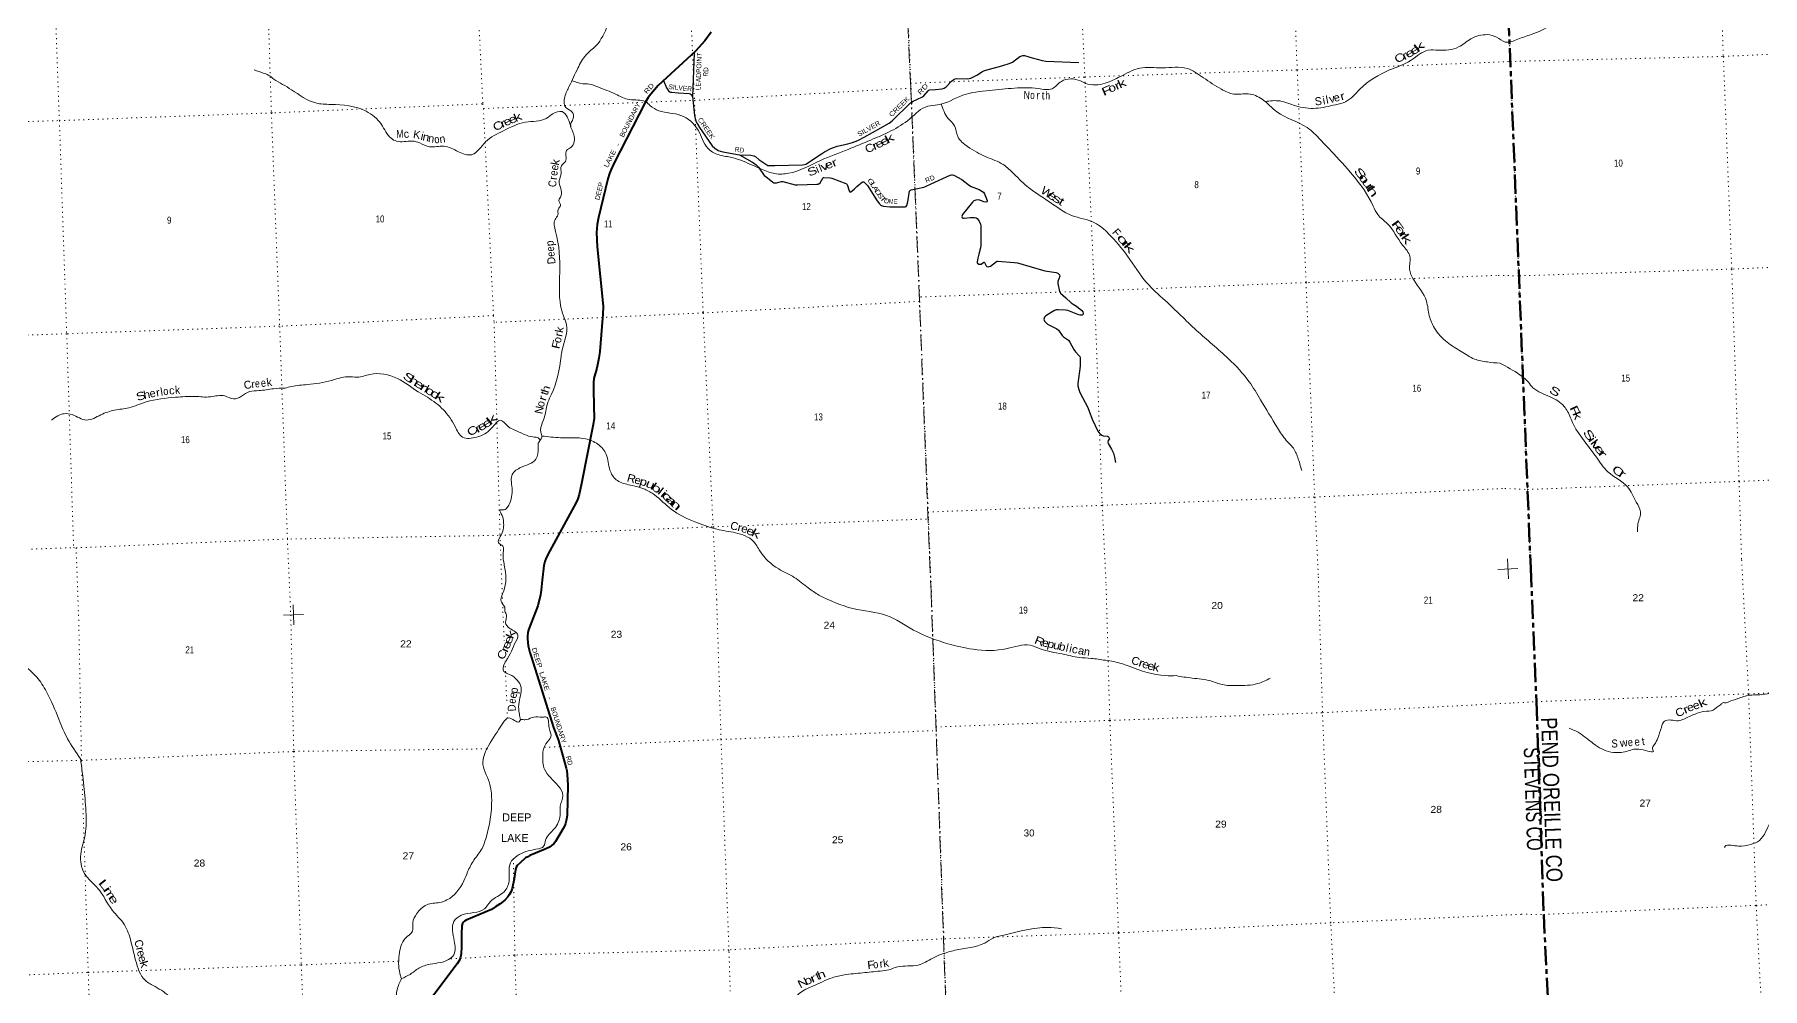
# Model space of a CAD drawing. Header units: feet. Extents: x 727543 to 978287, y 379550 to 572970.
# Drawn here: x 813694 to 856891, y 511424 to 535279 of the extents above; entities that cross this region are included whole.
import ezdxf
from ezdxf.enums import TextEntityAlignment as Align

# ---------------------------------------------------------------- set-up
doc = ezdxf.new("R2010")
doc.units = ezdxf.units.FT
doc.header["$LTSCALE"] = 80
for name, pattern in [('DOT_DASHED', [7.7, 5, -1.2, 0.3, -1.2]), ('DOTTED', [1.5, 0.3, -1.2]), ('LONG_DASH_SHORT_DASH', [9.9, 6, -1.2, 1.5, -1.2])]:
    doc.linetypes.add(name, pattern=pattern)
for name, color, linetype, lineweight in [('11', 7, 'LONG_DASH_SHORT_DASH', 60), ('26', 7, 'Continuous', 40), ('29', 7, 'Continuous', 25), ('39', 7, 'Continuous', 13), ('4', 7, 'Continuous', 13), ('44', 7, 'DOT_DASHED', 13), ('6', 7, 'DOTTED', 25), ('7', 7, 'DOTTED', 13)]:
    doc.layers.add(name, color=color, linetype=linetype, lineweight=lineweight)
for name, color, linetype in [('12', 7, 'Continuous'), ('27', 7, 'Continuous'), ('30', 7, 'Continuous'), ('41', 7, 'Continuous')]:
    doc.layers.add(name, color=color, linetype=linetype)

msp = doc.modelspace()

# ---------------------------------------------------------------- linework, layer by layer
at = {"layer": '11'}
for points in [[(865971.59, 568740.59), (867043.27, 540378.72), (850382.81, 539689.06), (851097.41, 521936.35)], [(851097.39, 521936.82), (851241.72, 518597.66), (851423.11, 513274.52), (851679.28, 507951.44), (851068.04, 507941.17)]]:
    msp.add_lwpolyline(points, dxfattribs=at)
at = {"layer": '26'}
for points in [[(830608.37, 535339.62), (830451.2, 535119.82), (830221.2, 534860.16), (829286.43, 534004.81), (829100.66, 533791.74), (829036.73, 533707.04), (828961.24, 533580.87), (828175.33, 532057.22), (828097.74, 531887.19), (828065.43, 531800.96), (828021.99, 531671.79), (827793.29, 530704.45), (827760.21, 530532.63), (827744.62, 530326.02), (827759.56, 529968.82), (827906.85, 528483.5), (827900.24, 528272.64), (827888.6, 528187.4), (827828.43, 527352.83), (827802.96, 527184.4), (827748.06, 526937.11), (827679.73, 526675.03), (827665.04, 526567.76), (827665.51, 526421.59), (827678.34, 525981.38), (827682.26, 525686.34), (827663.25, 525527.59), (827368.22, 524049.66), (827305.97, 523779.6), (827273.65, 523668.21), (827233.29, 523574.1), (826523.49, 522276.51), (826474.7, 522171.73), (826449.56, 522099.87), (826429.64, 521999.06), (826380.3, 521634.75), (826356.2, 521388.46), (826339.11, 521268.81), (826279.61, 520990.96)], [(826279.61, 520990.96), (826045.78, 520392.02), (826027.65, 520316.46), (826014.07, 520233.35), (826014.07, 520157.79), (826023.13, 520085.24), (826038.23, 519988.52), (826077.5, 519825.31), (826109.21, 519724.04), (826669.65, 517952.51), (826790.6, 517623.24), (826983.08, 516934.64), (827000.34, 516864.73), (827012.42, 516777.08), (827021.51, 516652.98), (827027.52, 516508.07), (827007.57, 515750.88), (826984.27, 515612.59), (826970.15, 515552.96), (826949, 515498.56), (826910.42, 515419.95), (826719.43, 515096.56), (826674.12, 515042.15), (826620.71, 514995.28), (826566.89, 514956.01), (826460.36, 514904.7), (826076.17, 514747.57), (826023.16, 514717.23), (825971.81, 514687.01), (825834.14, 514569.19), (825763.38, 514499.61), (825736.2, 514457.29), (825719.21, 514395.31), (825685.07, 514165.67), (825631.11, 513925.22), (825607.83, 513845.23), (825562.52, 513763.62), (825526.27, 513715.26), (825447.73, 513630.63), (825334.45, 513541.46), (825227.36, 513470.23), (825116.96, 513402.43), (824483.99, 513134.62), (824438.82, 513107.73), (824408.61, 513074.48), (824390.49, 513044.26), (824375.89, 512995.35), (824363.72, 512772.55), (824368.37, 512475.55), (824355.76, 512293.16), (824339.71, 512205.67), (824316.49, 512132.97), (824262.75, 512043.24), (823115.76, 510526.49)]]:
    msp.add_lwpolyline(points, dxfattribs=at)
at = {"layer": '29'}
msp.add_line((830180.8, 534814.55), (830141.17, 533734.19), dxfattribs=at)
for points in [[(831319.25, 532272.44), (831601.25, 532259), (831673.99, 532247.7), (831724.76, 532218.51), (831804.48, 532154.91), (831997.05, 532019.67), (832022.87, 532007.57), (832080.36, 532001.18), (832201.82, 532004.16), (832891.66, 532020.35), (832940.64, 532027.81), (832975.22, 532039.73), (833365.08, 532297.29), (833443.18, 532347.42), (833600.75, 532430.52), (833671.02, 532458.22), (833763.29, 532486.36), (834026.12, 532549.62), (834145.88, 532580.73), (834272.26, 532628.51), (834433.34, 532710.67), (835062.61, 533067.13), (835133.92, 533123), (835596, 533569.39), (835655.28, 533612.51), (835878.32, 533716.93), (835923.92, 533750.5), (836036.92, 533873.85), (836049.56, 533884.74), (836077.24, 533893.26), (836218, 533902.06), (836379.61, 533918.83), (836411.55, 533927.36), (836437.27, 533937.59), (836481.82, 533972.1), (836615.54, 534111.33), (836675.6, 534157.48), (836707.55, 534171.33), (836742.75, 534178.22), (837025.98, 534175.4), (837058.9, 534179.85), (837097.23, 534192.64), (837269.49, 534272.41), (837374.05, 534348.18), (837427.95, 534372.69), (837474.13, 534388.66), (837874.77, 534498.63), (838081.01, 534562.32), (838138.68, 534590.25), (838325.89, 534730.65), (838372.04, 534749.62), (838404.68, 534754.09), (838443.01, 534751.96), (838636.74, 534695.63), (838881.66, 534628.38), (838973.02, 534617.7), (839799.34, 534582.2)], [(829420.14, 534127.16), (829496.68, 533946.68), (829522.2, 533899.28), (829545.28, 533871.32), (829575.65, 533849.44), (829596.3, 533840.94), (829629.25, 533834.89), (829784.61, 533825.13), (830061.09, 533802.59), (830083.46, 533794.75), (830102.15, 533779.27), (830141.17, 533734.19)], [(830141.17, 533734.19), (830196.57, 533254.88), (830229.92, 533112.35), (830255.48, 533056.95), (830319.69, 532957.56), (830634.51, 532494.44), (830699.07, 532434.06), (830783.56, 532383.64), (830904.31, 532343.73), (831319.25, 532272.44)], [(831319.25, 532272.44), (831628.93, 532099.19), (831692.87, 532057.63), (831731.93, 532025.1), (831788.64, 531960.69), (831937.75, 531752.94), (831972.43, 531725.58), (832152.81, 531586.74), (832174.11, 531573.95), (832202.1, 531569.31), (832242.25, 531569.69), (832370.01, 531608.05), (832405.06, 531608.35), (832706.45, 531524.95), (832768.01, 531519.17), (833251.58, 531536.66), (833287.78, 531540.92), (833304.98, 531548.98), (833334.62, 531575.02), (833404.89, 531690.08), (833417.67, 531700.73), (833429.31, 531702.74), (833585.89, 531692.21), (833622.03, 531684.81), (833975.57, 531556.9), (833994.74, 531544.12), (834007.39, 531529.62), (834062.88, 531367.27), (834073.52, 531345.96), (834088.51, 531340.14), (834105.46, 531343.83), (834128.89, 531358.74), (834190.94, 531422.39), (834252.56, 531475.38)], [(834252.56, 531475.38), (834391.5, 531594.85), (834403.59, 531598.45), (834422.75, 531594.19), (834454.69, 531575.02), (834517.75, 531507.98), (834744.03, 531149.34), (834810.3, 531052.98), (834840.11, 531023.15), (834868.12, 531005.78), (834914.64, 530986.93), (835073.43, 530974.1), (835461.89, 530972.01), (835487.84, 530979.65), (835504.48, 531003.98), (835526.57, 531092.17), (835568.36, 531359.81), (835589.58, 531387.52), (835613.08, 531398.16), (835926.82, 531463.34), (835968.69, 531478.06), (836112.28, 531542.26), (836584.08, 531761.45), (836616.02, 531772.1), (836644.63, 531772.15), (836677.77, 531765.71), (836875.05, 531654.33), (837064.19, 531500.77), (837105.78, 531477), (837310.1, 531403.69), (837376.21, 531361.94), (837416.67, 531334.24), (837443.14, 531294.8), (837506.1, 531129.69), (837506.1, 531108.38), (837500.29, 531096.44), (837474.16, 531084.94), (837429.65, 531092.1), (837322.98, 531140.34), (837292.42, 531144.21), (837229.28, 531140.34), (837173.92, 531119.04), (837138.54, 531088.58), (836893.99, 530779.17), (836875.81, 530730.17), (836882.2, 530706.73), (836907.1, 530688.59), (836931.17, 530683.3), (837092.69, 530702.78), (837195.22, 530704.6), (837233.55, 530698.21), (837257.27, 530679.88), (837308.08, 530610.85), (837344.28, 530536.27), (837352.66, 530486.83), (837350.07, 530260.22), (837352.79, 530006.79), (837344.43, 529942.48), (837302.24, 529788.23)], [(837302.24, 529788.23), (837274.1, 529685.32), (837259.11, 529596.61), (837259.12, 529572.12), (837268.09, 529561.75), (837299.57, 529536.95), (837333.74, 529533.57), (837357.06, 529536.95), (837427.08, 529585.18), (837437.98, 529585.96), (837444.36, 529581.7), (837455.01, 529562.52), (837480.67, 529493.91), (837501.86, 529477.29), (837533.8, 529470.9), (837559.35, 529475.16), (837596.08, 529489.61), (837742.48, 529605.14), (837757.38, 529611.53), (837780.07, 529612.98), (838181.14, 529582.77), (838264.91, 529568.26), (838953.02, 529370.44), (839231.46, 529329.04), (839275.65, 529311.1), (839299.07, 529289.79), (839318.24, 529266.35), (839325.52, 529237.07), (839275.65, 529100.15), (839275.06, 529051.36), (839318.24, 528856.18), (839333.15, 528826.35), (839345.8, 528808.95), (839474.94, 528695.89), (839606.44, 528572.79), (839656.82, 528534.44), (839740.77, 528486.2), (839875.7, 528381.42), (839901.69, 528344.8), (839908.08, 528312.84), (839905.95, 528287.27), (839895.31, 528273.42), (839880.4, 528264.9), (839863.37, 528260.64), (839837.81, 528263.84), (839775.89, 528281.05), (839523.92, 528377.93), (839465.17, 528390.61), (839288.43, 528397), (839239.46, 528392.74), (839192.34, 528375.11), (839039.47, 528289.18), (838973.28, 528243.59), (838941.01, 528209.08), (838928.57, 528160.49), (838945.6, 528113.61), (838981.8, 528066.74), (839017.48, 528037.65), (839252.24, 527918.66), (839295.57, 527884.99), (839384.26, 527752.46), (839418.44, 527717.12), (839540.51, 527634.16), (839578.04, 527586.26), (839677.72, 527400.01), (839718.58, 527341.22), (839810.22, 527246.61), (839825.05, 527228.29), (839833.56, 527192.07), (839831.12, 526982.34), (839776.08, 526553.92), (839778.6, 526493.17), (839797.38, 526403.7), (839828.68, 526324.92), (840025.12, 525951.13), (840131.94, 525657.33), (840277.29, 525360.75), (840310.57, 525314.89), (840340.38, 525285.06), (840376.58, 525263.75), (840412.49, 525247.88), (840510.74, 525238.18), (840538.75, 525221.7), (840559.71, 525184.91), (840563.97, 525167.87), (840537.92, 525124.59), (840529.9, 525082.64), (840534.28, 525051.66), (840619.85, 524910.87), (840664.06, 524808.84), (840693.35, 524706.98), (840719.87, 524578.41)]]:
    msp.add_lwpolyline(points, dxfattribs=at)
at = {"layer": '39'}
for points in [[(819393.16, 541661.24), (819092.78, 541619.47), (818956.9, 541473.97), (818699.1, 541288.97), (818237.77, 541180.66), (817635.94, 540940.85), (816843.49, 540608), (816338.73, 540220.19), (816006.67, 539867.92), (815661.55, 539387.4), (815391.46, 538903.91), (815166.68, 538602.71), (815080.1, 537936.28), (814928.29, 537532.7), (814640.02, 537299.8), (814532.15, 537011.55), (814429.84, 536535.02), (814325.6, 536307.72), (814232.25, 536161.96), (814069.33, 536134.94), (813795.65, 536093.19), (813505.03, 535868.31), (813087.48, 535628.03), (812698.85, 535474.09), (812301.72, 535329.93), (811871.74, 534995.89), (811532.45, 534471.02), (811260.15, 534092.84)], [(825454.55, 520961.61), (825352.67, 521148.25), (825415.73, 521341.03), (825437.56, 522005.79), (825410.42, 522328.54), (825402.07, 522486.08), (825289.51, 522568.62), (825368.23, 522774.17), (825420.28, 523089.97), (825385.34, 523254.54), (825335.38, 523390.18), (825432.25, 523396.08), (825518.6, 523462.27), (825633.39, 523877.74), (825614.6, 524093.56), (825622.65, 524245.68), (825827.25, 524440.07), (826226.96, 524662.5), (826284.09, 524952.2), (826287.95, 525057.6), (826374.85, 525210.85), (826347.43, 525339.29), (826385.19, 525557.38), (826445.02, 525729.78), (826527.84, 526085.28), (826616.99, 526283.15), (826857.78, 527237.99), (826865.28, 527303.06), (826991.8, 528030.69), (826914.36, 528246.19), (826845.55, 528498.47), (826822.59, 529321.33), (826720.25, 530357.58), (826706.29, 530654.56), (826776.63, 530766.67), (826788.8, 530916.93), (826844.12, 531000.1), (826804.42, 531132.1), (826854.65, 531241.38), (826812.8, 531628.32), (826860.35, 531804.29), (826864.83, 531994.73), (826967.49, 532108.13), (826993.04, 532378.34), (827107.02, 532461.84), (827175.3, 532776.27), (827097.6, 533048.43), (827153.65, 533164.01), (827138.42, 533341.52), (826978.19, 533452.51), (826951.23, 533720.62), (827061.85, 533988.17), (827276.33, 534440.01), (827477.68, 534765.83), (827733.17, 535002.73), (828024.23, 535512.28), (828189.58, 535978.34), (828243.37, 536452.09), (828298.77, 536936.02), (828301.46, 537573.7), (828333.86, 537925.15), (828501.92, 538223.33), (828701.51, 538793.98), (828709.07, 539361.01), (828578.98, 539778.83), (828293.71, 539779.57), (828039.05, 539824.04)], [(850014.91, 535277.44), (850242.34, 535217.84), (850461.1, 535092.52), (850775.99, 535162.23), (851106.87, 535279.29), (851623.6, 535536.89), (852015.36, 535908.07), (852301.56, 536069.6), (852795.29, 536469.95), (853248.01, 536880.51), (853678, 537342.65), (854152.97, 537881.9), (854454.77, 538098.87), (854874.45, 538436.94), (855170.08, 538485.47), (855400.9, 538575.48), (855661.96, 538668.95)], [(844458.38, 533606.8), (844830.56, 533617.75), (845219.76, 533497.7), (845726.01, 533434.96), (846220.02, 533525.55), (846469.97, 533598.29), (846827.57, 533912.14), (847570.9, 534393.21), (848109.24, 534639.4), (848536.16, 534889.24), (848791.14, 534887.29), (849293.64, 534968.1), (849605.04, 535172.83), (849801.91, 535257.61), (850014.91, 535277.44)], [(819180.85, 534396.81), (819431.45, 534307.88), (819588.17, 534237.35), (819673.23, 534160.19)], [(827127.9, 534125.21), (827397.2, 534050.15), (827559.51, 534038.43), (827776.77, 533968.18), (828220.92, 533789.6), (828566.33, 533651.61), (828964.88, 533600.75), (829088.27, 533500.44), (829303.69, 533375.46), (829854.62, 533257.83), (830284.19, 532888.42), (830522.86, 532436.48), (830784.17, 532276.91), (831091.78, 532211.55), (831597.16, 532031.65), (831869.03, 531911.44), (832203.2, 531801.33), (832546.8, 531809), (833345.11, 532130.35), (834031.93, 532406.76), (834597.01, 532641.88), (835573.09, 533170.72), (836027.63, 533488.44), (836271.21, 533518.42), (836902.7, 533762.26), (837565.64, 533877.83), (838192.32, 533939.31), (838785.49, 533928.62), (839131.6, 533924.24), (839364.96, 534107.64), (839843.89, 534120.71), (839971.79, 534059.04), (840463.24, 534062.49), (840828.95, 534224.87), (841326.17, 534437.03), (841888.15, 534447.35), (842509.92, 534429.71), (842917.72, 534199.08), (843366.25, 533911.39), (843674.49, 533792.15), (844036.43, 533796.5), (844383.7, 533662.63), (844754.6, 533343.49), (845506.68, 532952.57), (845844.78, 532644.26), (846104.66, 532369.27), (846650.94, 531763.66), (847161.46, 530990.66), (847273.16, 530778.55), (847517.03, 530549.47), (847894.68, 530012.01), (848077.98, 529729.9), (848068.35, 529415.79), (848174.25, 529146.78), (848491.06, 528612.96), (848562.4, 528247.44), (848690.11, 527938.83), (849009.8, 527585.26), (849359.03, 527352.29), (849692.33, 527163.21), (850014.86, 527091.1), (850327.3, 527059.12)], [(819673.23, 534160.19), (820118.47, 533898.8), (820722.45, 533568.74), (821100.24, 533531.22), (821980.9, 533364.03), (822364.4, 533033.26), (822609.03, 532684.79), (822741.38, 532613.16), (823133.78, 532614.68), (823325.83, 532567.71), (823568.3, 532474.18), (823925.8, 532488.48), (824291.49, 532349.27), (824624.28, 532273.52), (824969.43, 532594.97), (825413.56, 532869.78), (825965.15, 533088.16), (826481.38, 533179.64), (826652.55, 533299.83), (826881.1, 533351.47), (827086.22, 533029.76), (827106.04, 532982.12)], [(836360.48, 533549.67), (836535.63, 533180.86), (836692.65, 532998.91), (836776.4, 532726.99), (837021.01, 532479.72), (837482.54, 532220.88), (837911.1, 532027.51), (838185.68, 531789.54), (838545.19, 531451.73), (839077.76, 531086.43), (839620.99, 530758), (840194.88, 530572.47), (840545.82, 530297.06), (841017.43, 529737.05), (841495.13, 529076.08), (841956.06, 528631), (842742.8, 527881.18), (843542.05, 527172.35), (844058.83, 526595.92), (844343.96, 526145.84), (844766.65, 525444.22), (844987.6, 525131.23), (845146.14, 524961.48), (845273.77, 524705.48), (845372, 524375.45)], [(850327.3, 527059.12), (850826.43, 526769.02), (851039.99, 526582.68), (851153.8, 526448.31), (851588.35, 526217.79), (851934.02, 525981.01), (852019.13, 525853.38), (852161.72, 525540.07), (852478.28, 525062.84), (852742.48, 524706.7), (853029.31, 524343.53), (853517.48, 523965.64), (853738.15, 523587.17), (853842.8, 523347.01), (853779.79, 523052.27), (853769.66, 522839.06)], [(819953.24, 526436.13), (820119.35, 526478.77), (820519.98, 526527.17), (821116.76, 526627.94), (821517.54, 526722.91), (821762.82, 526710.45), (822079.59, 526781.81), (822765.53, 526677.67), (823284.6, 526346.24), (823514.72, 526207.69), (823913.65, 525895.75), (824205.64, 525476.31), (824394.18, 525214.65), (824746.35, 525210.51), (825121.65, 525436.02), (825346.37, 525633.24), (825541.03, 525471), (825683.72, 525393.72), (825937.19, 525278.36), (826152.1, 525216.12), (826264, 525200.35), (826338.3, 525144.45)], [(814121.02, 525639.18), (814434.54, 525798.12), (814633.94, 525773.95), (814993.7, 525638.86), (815352.91, 525769.29), (815694.41, 525886.82), (816052.42, 525946.25), (816487.87, 526094.03), (817220.31, 526207.5), (817703.34, 526229.54), (818090.48, 526219.24), (818449.95, 526242.25), (818663.6, 526165.97), (819071.22, 526351.1), (819299.06, 526374.74), (819669.69, 526422.53), (819955.89, 526436.26)], [(826373.54, 525239.56), (826846.75, 525197.34), (827464.96, 525167.4), (827777.9, 525032.16), (827986.23, 524781.42), (828079.14, 524382.35), (828232.21, 524147.61), (828540.7, 524022.31), (828947.83, 523909.05), (829190.07, 523770.98), (829615.43, 523405.45), (830198.32, 523096.81), (830754.12, 522908.54), (831216.99, 522817.75), (831666.64, 522602.96), (831827.95, 522364.5), (832297.2, 521913.69), (832687.95, 521704.65), (833032.25, 521443.15), (833302.23, 521258.69)], [(825454.55, 520961.61), (825453.33, 520856.16), (825493.34, 520760.46), (825467.7, 520579.33), (825576.62, 520427.45), (825779.29, 520258.77), (825694.28, 520041.05), (825588.01, 519796.22), (825428.48, 519351.03), (825568.97, 519275.22), (825856.46, 518949.73), (825799.35, 518526.53), (825814.32, 518288.19), (825846.65, 518147.37)], [(833299.01, 521260.89), (834152.35, 520925.08), (834993.02, 520749.5), (835670.57, 520387.73), (836525.58, 520044.65), (837156.35, 519905.89), (838006.03, 519922.97), (838582, 520004.89), (838838.42, 519915.12), (839383.67, 519789.41), (839814.19, 519699.97), (840106.36, 519679), (840466.65, 519630.84), (840682.47, 519598.28), (841055.34, 519480.41), (841969.03, 519246.78), (842232.24, 519246.33)], [(814843.06, 517167.86), (814519.37, 517665.84), (814302.1, 518154.27), (813990.84, 518843.9), (813747.42, 519210.01), (813305.58, 519636.13), (813002.9, 520253.2), (812977.1, 520503.96)], [(842232.24, 519246.33), (842631.38, 519184.08), (843097.62, 519114.18), (843388.56, 519021.63), (843747.77, 518998.4), (844276.35, 519048.21), (844587.15, 519183.14)], [(852056.63, 517932.32), (852310.55, 517813.92), (852489.98, 517685.36), (852717.21, 517509.56), (853164.96, 517325.73), (853535.74, 517364.38), (853851.94, 517403.54), (854162.11, 517369.67), (854138.59, 517415.56), (854186.3, 517516.05), (854274.55, 517684.44), (854364.13, 517950.01), (854444.53, 518110.09), (854603.44, 518136.77), (854791.87, 518119.75), (855063.68, 518228.5), (855205.53, 518287.09), (855430.07, 518352.02), (855661.51, 518386.8), (855746.7, 518447.85), (855839.69, 518519.24), (855904.97, 518569.63), (855981.82, 518567.72), (856049.92, 518589.85), (856271.92, 518672.93), (856570.72, 518756.12), (856776.54, 518767.92), (856961.99, 518785.23), (857371.7, 518804.73), (857528.73, 518754.46), (857622.59, 518722.67), (857761.77, 518659.76), (857909.72, 518572.82), (858083, 518591.81), (858213.09, 518565.08), (858591.63, 518543.24), (858915.74, 518588.68), (859160.92, 518421.48), (859431.64, 518208.44), (859535.59, 518176.93), (859843.79, 517924.46), (860208.95, 517586.56), (860446.85, 517390.82), (860579.66, 517267.03), (860924.15, 517017.6), (861237.63, 516720.76), (861614.21, 516263.79), (861826.86, 516103.77), (862264.64, 515842.77), (862511.54, 515758.58), (862731.17, 515710.05), (863008.17, 515705.62), (863334.9, 515585.21), (863799.8, 515438.28), (864104.12, 515469.01), (864459.8, 515325.12), (864745.43, 515157.01), (865084.9, 515014.69), (865338.41, 514983.3), (865475.92, 514908.21), (865770.87, 514695.84), (866177.13, 514405.63), (866532.21, 514211.13), (866685.56, 514075.77), (866869.7, 513923.05), (867014.2, 513959.45), (867351.59, 514035.62), (867468.11, 513988.28), (867593.92, 513825.84), (867737.1, 513765.07), (867862.13, 513774.62), (867887.06, 513678.18), (867923.88, 513590.17), (868049.32, 513369.04), (868131.15, 513189.19), (868259.88, 512994.46), (868441.65, 512926.67), (868600.83, 512799.57), (868840.59, 512753.63), (869070.07, 512569.79), (869474.37, 512277.51), (869668.88, 512187.81), (870028.08, 512135.08), (870061.94, 512008.53), (870087.07, 511760.33), (870136.48, 511367.09), (870175.1, 511070.7), (870234.68, 510819.4), (870279.39, 510377.48), (870350.17, 510015.19), (870521.42, 509601.07)], [(858742.35, 518593.48), (858576.47, 518146.18), (858539.62, 517946.84), (858460.12, 517754.41), (858430.02, 517674.65), (858403.73, 517603.09), (858335.6, 517510.13), (858251.53, 517408.64), (858190.82, 517267.32), (858095.4, 517066.35), (857961.81, 516929.07), (857836.81, 516773.82), (857751.24, 516654.06), (857693.32, 516557.34), (857547.47, 516352.94), (857417.38, 516163.15), (857347.87, 515975.04), (857241.23, 515741.38), (857086.57, 515563.04), (856971.63, 515337.25), (856815.85, 515126.5), (856602.37, 515027.47), (856292.4, 514982.42), (856105.76, 515007.58), (855953.19, 514970.95), (855945.74, 514948.48)], [(825841.9, 518141.7), (825807.33, 518095.6), (825554.8, 518189.56), (825403.8, 518058.49), (825046.38, 517490.63), (824901.21, 517094.56), (825064.74, 516564.08), (825122.73, 516149.16), (824973.14, 515165.82), (824880.88, 514925.56), (824679.14, 514634.71), (824520.17, 514337.33), (824427.23, 514115.26), (824003.74, 513636.07), (823823.81, 513574.8), (823498.02, 513516.25), (823251.19, 513294.6), (823150.31, 513068.19), (823141.9, 512859.36), (822962.53, 512674.6), (822811.75, 512266.18), (822798.04, 511982.24), (822843.48, 511740.97), (822866.88, 511665.09)], [(822868.44, 511669.01), (823081.07, 511776.03), (823304.03, 511932.02), (823585.86, 512029.44), (823837.3, 512073.1), (824043.14, 512145.46), (824172.2, 512267.63), (824187.69, 512612.36), (824179.55, 513102), (824362.15, 513254.48), (824945.21, 513417.64), (825096.28, 513601.35), (825433.48, 513842.52), (825557.12, 514110.26), (825590.78, 514564.99), (825756.37, 514739.11), (826230.03, 514904.32), (826429.42, 514986.56), (826470.57, 515131.82), (826684.73, 515415.03), (826834.26, 515748.5), (826837.65, 515983.47), (826900.63, 516248.97), (826788.39, 516489.81), (826444.95, 516904.35), (826399.11, 517265.05), (826473.92, 517539.08), (826604.92, 517718.01), (826560.08, 517943.11), (826485.28, 518211.64), (826392.28, 518208.22), (826175.49, 518212.39), (825995.64, 518149.09), (825908.7, 518145.89), (825841.83, 518147.48)], [(814841.92, 517176.95), (814928.55, 516485.72), (814978.77, 515851.94), (814960.25, 515274.5), (814847.74, 514780.88), (814941.26, 514300.37), (815284.44, 513917.43), (815636.98, 513381), (815943.14, 513015.01), (816103.24, 512599.51), (816220.6, 512131.95), (816467.01, 511620.23), (816707, 511470.56), (817093.34, 511186.24), (817317.65, 510904.48), (817616.97, 510677.91), (817904.02, 510396.27), (818171.85, 509850.87), (818506.74, 509356.33), (818646.67, 509231.58), (819140.04, 508720.19), (819431.57, 508250.49)], [(821932.17, 510114.09), (822252.52, 510050.95), (822825.26, 510140.8), (823269.75, 510408.33), (823650.21, 510466.86), (824148.49, 510406.23), (824744.05, 509745.88), (825099.35, 509501.83), (825590.78, 509570.52), (826261.44, 509502.06), (826406.18, 509529.65), (826837.13, 509537.4), (827515.73, 509744.57), (827770.76, 509800.51), (828000.32, 509942.57), (828394.87, 509948.99), (828700.41, 509844.83), (828923.93, 509877.34), (829063.13, 509890.56), (829322.26, 509728.01), (829556.48, 509799.38), (829933.56, 509894.23), (830153.01, 509709.98), (830487.22, 509380.13), (830847.35, 509549.26), (831376.8, 510010.08), (831692.89, 510274.77), (832213.82, 510638.09), (832572.71, 511003.56), (832820.57, 511306.23), (833152.1, 511482.41), (833638.33, 511690.6), (833939.26, 511764.42), (834399.03, 511813.73), (834834.6, 511860.11), (835054.15, 511890.46), (835270.09, 511963.19), (835782.64, 512008.36), (836148.62, 512183.78), (836353.85, 512272.31), (836704.2, 512378.32), (837448.55, 512559.56), (837660.59, 512682.76), (837961.07, 512768.72), (839027.41, 512947.63), (839366.47, 512918.66)], [(822868.44, 511669.01), (822755.51, 511385.47), (822708.22, 510970.73), (822523.65, 510599.53), (822054.38, 510262.4), (821770.58, 509946.26), (821322.03, 509705.04), (821074.42, 509612.93), (820832.17, 509322.61), (820648.68, 509139.73), (820602.68, 509094.24)]]:
    msp.add_spline(points, degree=3, dxfattribs=at)
at = {"layer": '4'}
for p, q in [((850779.38, 521924.76), (850279.77, 521905.16)), ((850779.38, 521924.76), (850279.77, 521905.16)), ((850779.38, 521924.76), (850279.77, 521905.16)), ((850519.78, 522164.77), (850539.37, 521665.15)), ((850519.78, 522164.77), (850539.37, 521665.15)), ((850519.78, 522164.77), (850539.37, 521665.15)), ((820158.29, 521015.73), (820177.2, 520516.09)), ((820158.29, 521015.73), (820177.2, 520516.09)), ((820158.29, 521015.73), (820177.2, 520516.09)), ((820417.57, 520775.37), (819917.92, 520756.46)), ((820417.57, 520775.37), (819917.92, 520756.46)), ((820417.57, 520775.37), (819917.92, 520756.46))]:
    msp.add_line(p, q, dxfattribs=at)
at = {"layer": '44'}
for points in [[(849225.94, 555742.97), (845273.61, 555536.67), (834640.52, 555210.72), (834666.27, 554661.66), (835598.6, 533933.07), (836106.9, 521361)], [(836106.9, 521361), (836610.71, 507287.85), (825233.23, 506750.82), (820691.17, 506676.23)]]:
    msp.add_lwpolyline(points, dxfattribs=at)
at = {"layer": '6'}
for points in [[(834207.01, 567687.42), (834258.03, 565836.46), (834400.88, 560571.62), (834640.52, 555210.72), (834892.22, 549879.51), (835129.11, 544504.23), (835363.57, 539216.45), (835595.92, 534062.2), (835599.18, 533930.77), (835814.27, 528717.47), (835814.27, 528605.65), (836030.49, 523337.32), (836034.13, 523164.73), (836106.9, 521361)], [(836106.9, 521361), (836227.94, 517961.8), (836231.58, 517873.16), (836419.67, 512666.19), (836610.71, 507287.85)]]:
    msp.add_lwpolyline(points, dxfattribs=at)
at = {"layer": '7'}
for p, q in [((819701.14, 533323.79), (824900.88, 533545.54)), ((825168.39, 528249.25), (819899.34, 527989.52)), ((831527.87, 522999.36), (836034.13, 523164.73)), ((814733.49, 522443.64), (814799.7, 520567.12)), ((825398.84, 520960.91), (825434.59, 520115.03)), ((825456.35, 519600.24), (825500.13, 518564.36)), ((825510.32, 518323.47), (825517.03, 518164.6)), ((820292.32, 517353.91), (825007.19, 517415.8)), ((822793.59, 512103.31), (820492.81, 512017.64))]:
    msp.add_line(p, q, dxfattribs=at)
for points in [[(845056.79, 539565.28), (845260.85, 534387.89), (845482.39, 529077.62), (845696.03, 523712.38), (845787.9, 521732.77)], [(850378.34, 539689.55), (850588.47, 534606.66), (850798.45, 529233.29), (851017.21, 523904.44), (851097.41, 521936.35)], [(839713.73, 539371.9), (839951.24, 534218.11), (840190.57, 528868.07), (840385.86, 523506.15), (840481.69, 521530.06)], [(855743.76, 539457.93), (855913.98, 534732.35), (856124.27, 529414.07), (856305.77, 524104.55), (856371.18, 522140.84)], [(824649.54, 538741.28), (824900.88, 533545.54), (824915.69, 533428.74), (825168.39, 528249.25), (825183.21, 528081.85), (825330.51, 522756.47), (825398.84, 520960.91)], [(829974.9, 538972.41), (830191.52, 533633.6), (830409.27, 528317.11), (830656.67, 522967.39), (830747.27, 521161.56)], [(819454.51, 538415.56), (819614.94, 533320.22), (819821.93, 527973.43), (820015.24, 522664.58), (820099.77, 520763.39)], [(814130.63, 538184.77), (814313.85, 533126.85), (814497.71, 527801.4), (814670.5, 522449.13)], [(850041.52, 534580.74), (850589.69, 534606.66), (855913.98, 534732.35), (861283.52, 534973.96), (866656.34, 535189.4)], [(835595.92, 534062.2), (839951.24, 534218.11), (845260.53, 534395.97), (850041.52, 534580.74)], [(824915.69, 533428.74), (830191.52, 533633.6), (835596.81, 533938.4)], [(803997.41, 532784.39), (808976.36, 532982.65), (814313.85, 533126.85), (819614.94, 533320.22), (819701.14, 533323.79)], [(866866.53, 529873.15), (861459.91, 529643.94), (856124.27, 529414.07), (850790.09, 529245.23), (850246.72, 529255.35)], [(850246.72, 529255.35), (845482.39, 529077.62), (840190.57, 528868.07), (835814.27, 528717.47)], [(835814.27, 528605.65), (830409.27, 528317.11), (825183.21, 528081.85)], [(819899.34, 527989.52), (819819.34, 527987.51), (814499.89, 527797.43), (809127.24, 527621.37), (804154.66, 527465.94)], [(850451.99, 523928.49), (851018.43, 523902.01), (856305.77, 524104.55), (861690.81, 524318.55), (867069.02, 524548.42)], [(836030.49, 523337.32), (840385.86, 523506.15), (845696.03, 523712.38), (850451.99, 523928.49)], [(820102.28, 522663.63), (825330.51, 522756.47), (830656.67, 522967.39), (831024.78, 522980.9)], [(804364.24, 522105.07), (809312.89, 522251.4), (809419.86, 522259.89), (814670.5, 522449.13), (814733.49, 522443.64), (820015.24, 522664.58)], [(856371.18, 522140.84), (856545.53, 518789.82), (856734.03, 513501.28), (857009.94, 508224.64), (857319.74, 500234.55), (857525.42, 494910.06), (857744.9, 489598.09), (857976.04, 484302.65), (858198.73, 478948.28), (858305.49, 476130.43)], [(840481.69, 521530.06), (840575.39, 518126.58), (840793.76, 512814.19), (841015.28, 507488.96), (841424.64, 499698.32), (841583.2, 494306.81), (841580.59, 494268.24), (841797.24, 488947.7), (842016.61, 483554.37)], [(847313.47, 483809.93), (847133.36, 489127.77), (846930.33, 494462.99), (846713, 499801.73), (846369.34, 507719.04), (846098.86, 513066), (845892.19, 518336.3), (845787.9, 521732.77)], [(831230.61, 507034.48), (831054.51, 512354.75), (830855.01, 517649.61), (830747.27, 521161.56)], [(815209.66, 506586.44), (815036.88, 511824.39), (814867.93, 517127.24), (814799.7, 520567.12)], [(820099.77, 520763.39), (820174.07, 517348.85), (820362.4, 512012.26), (820568.46, 506674.23)], [(850658.72, 518563.77), (851241.72, 518597.66), (856545.53, 518789.82), (861912.37, 519040.4), (867259.42, 519276.26)], [(836227.94, 517961.8), (840575.39, 518126.58), (845894.81, 518320.2), (850658.72, 518563.77)], [(826442.9, 517453.94), (830855.01, 517649.61), (836231.58, 517873.16)], [(804623.3, 516824.07), (809570.65, 517001.05), (814867.93, 517127.24), (820174.07, 517348.85), (820292.32, 517353.91)], [(825664, 514674.68), (825701.45, 512248.97), (825867.86, 506780.99)], [(850862.38, 513278.49), (851423.11, 513274.52), (856734.03, 513501.28), (862135.13, 513735.81), (867428.2, 513898.13)], [(850862.38, 513278.49), (846098.86, 513066), (840793.76, 512814.19), (836379.74, 512663.99), (831053.15, 512391.14), (825684.89, 512258.48), (824073.3, 512160.95)], [(804698.34, 511485.63), (809720.36, 511610.52), (815036.88, 511824.39), (820362.4, 512012.26), (820492.81, 512017.64)]]:
    msp.add_lwpolyline(points, dxfattribs=at)

# ---------------------------------------------------------------- texts
at = {"layer": '12'}
for s, width, p in [('PEND OREILLE CO', 0.85, (851355.43, 518197.02)), ('STEVENS CO', 0.75, (850920.91, 517448.26))]:
    msp.add_text(s, height=400, rotation=271.952, dxfattribs=dict(at, width=width)).set_placement(p)
at = {"layer": '27'}
for s, rotation, width, p in [('RD', 48.916, 1.25, (829004.51, 533782.4)), ('LAKE', 62.715, 1.15, (828022.37, 531940.31)), ('-', 62.715, 1.45, (828308.23, 532466.53)), ('DEEP  LAKE', 287.387, 1.2, (826121.09, 519927.37)), ('-', 287.555, 1.2, (826508.45, 518694.14)), ('RD', 285.617, 0.95, (826975.44, 517221.99))]:
    msp.add_text(s, height=120, rotation=rotation, dxfattribs=dict(at, width=width)).set_placement(p)
for s, rotation, p in [('BOUNDARY', 62.715, (828419.02, 532698.49)), ('DEEP', 76.698, (827816.31, 531130.62)), ('BOUNDARY', 287.555, (826594, 518440.33))]:
    msp.add_text(s, height=120, rotation=rotation, dxfattribs=at).set_placement(p)
at = {"layer": '30'}
for s, rotation, p in [('LEADPOINT', 87.899, (830358.38, 534352.53)), ('SILVER', 354.028, (829830.54, 533888.17)), ('O', 337.942, (834972.6, 531062.63))]:
    msp.add_text(s, height=120, rotation=rotation, dxfattribs=at).set_placement(p, align=Align.CENTER)
for s, rotation, width, p in [('RD', 87.899, 0.85, (830535.84, 534342.91)), ('RD', 47.507, 1.3, (835943.56, 533875.56)), ('CREEK', 44.011, 1.15, (835351.16, 533430.19)), ('CREEK', 304.207, 1.1, (830437.94, 532904.06)), ('SILVER', 29.53, 1.1, (834579.43, 532876.7)), ('RD', 352.173, 0.9, (831309.42, 532337.5)), ('RD', 24.09, 1.05, (836102.05, 531614.37)), ('G', 311.248, 1.45, (834562.74, 531559.07)), ('L', 302.249, 1.6, (834613.59, 531485.11)), ('A', 302.249, 1.45, (834666.06, 531391.84)), ('D', 302.249, 1.3, (834731.09, 531299.76)), ('S', 302.249, 1.4, (834791.33, 531215.3)), ('T', 308.518, 1.8, (834864.68, 531125.51)), ('N', 355.381, 0.75, (835094.64, 531046.51)), ('E', 359.692, 0.7, (835221.54, 531043.81))]:
    msp.add_text(s, height=120, rotation=rotation, dxfattribs=dict(at, width=width)).set_placement(p, align=Align.CENTER)
at = {"layer": '41'}
for s, rotation, width, p in [('C', 28.746, 1.3, (847865.65, 534611.5)), ('r', 26.271, 1.55, (847992.25, 534665.45)), ('e', 30.091, 1.5, (848118.34, 534733.13)), ('e', 33.127, 1.6, (848249.74, 534813.28)), ('k', 37.127, 1.95, (848370.99, 534899.53)), ('F', 23.892, 1.65, (840541.6, 533791.84)), ('o', 23.869, 1.3, (840667.1, 533857.44)), ('r', 23.869, 1.45, (840804.8, 533916.78)), ('k', 24.015, 1.5, (840916.24, 533968.17)), ('N', 358.868, 0.8, (838497.52, 533664.26)), ('o', 358.868, 0.75, (838639.6, 533666.02)), ('h', 359.421, 0.8, (839021.92, 533655.33)), ('v', 12.819, 1.05, (846149.66, 533581.65)), ('r', 16.641, 1.25, (846417.56, 533647.87)), ('C', 28.549, 1.3, (825324.89, 532912.6)), ('r', 25.118, 1.5, (825445.51, 532969.09)), ('e', 21.743, 1.25, (825546.76, 533016.51)), ('e', 21.743, 1.25, (825676.93, 533070.39)), ('k', 23.086, 1.45, (825811.11, 533125.57)), ('M', 0.718, 0.8, (822827.58, 532696.82)), ('n', 348.467, 1.1, (823461.85, 532619.34)), ('o', 6.029, 0.85, (823760.05, 532563.15)), ('e', 24.265, 1.3, (834850.36, 532461.64)), ('e', 26.844, 1.4, (834983.65, 532528.03)), ('k', 29.421, 1.65, (835114.02, 532597.85)), ('C', 22.898, 1.15, (834605.22, 532350.59)), ('r', 22.898, 1.45, (834742.05, 532409.39)), ('k', 79.421, 1.1, (826811.06, 532069.58)), ('e', 81.297, 0.9, (826766.66, 531802.45)), ('e', 80.259, 0.95, (826786.77, 531939.92)), ('S', 21.927, 1.35, (833172.6, 531769.86)), ('i', 21.927, 1.05, (833298.25, 531820.43)), ('v', 21.927, 1.35, (833476.22, 531894.98)), ('e', 21.922, 1.25, (833591.13, 531938.32)), ('r', 21.922, 1.4, (833725.03, 531990.71)), ('S', 308.946, 1.8, (846759.12, 531741.17)), ('o', 305.618, 1.65, (846849.37, 531618.45)), ('C', 83.484, 0.85, (826738.99, 531537.91)), ('W', 325.923, 1.2, (838951.36, 531249.53)), ('u', 305.618, 1.8, (846933.28, 531501.31)), ('t', 304.223, 1.55, (847004.14, 531390.18)), ('h', 305.223, 1.75, (847067.9, 531294.38)), ('e', 327.276, 1.55, (839086.85, 531163.79)), ('s', 327.893, 1.8, (839202.79, 531090.62)), ('t', 327.893, 1.45, (839318.56, 531019.21)), ('F', 305.532, 1.95, (847688.76, 530429.44)), ('o', 305.532, 1.65, (847760.1, 530329.55)), ('p', 95.539, 0.95, (826669.76, 530066.47)), ('o', 311.248, 1.85, (840821.28, 530089.12)), ('r', 308.951, 2, (840909.16, 529983.49)), ('k', 308.951, 2, (840988, 529889.09)), ('r', 304.658, 1.8, (847842.85, 530217.07)), ('k', 304.658, 1.85, (847913.47, 530111.67)), ('D', 95.539, 0.95, (826711.4, 529636.99)), ('e', 95.539, 0.85, (826683.29, 529926.97)), ('e', 95.539, 0.85, (826696.06, 529795.3)), ('k', 79.574, 1.1, (826914.71, 527880.21)), ('F', 76.756, 1.35, (826833.89, 527506.14)), ('r', 79.574, 1.1, (826892.35, 527760.05)), ('e', 4.056, 0.8, (819272.02, 526454.73)), ('e', 6.423, 0.85, (819425.84, 526469.94)), ('S', 326.656, 1.6, (822999.13, 526615.78)), ('h', 326.656, 1.65, (823126.89, 526535.03)), ('e', 327.094, 1.6, (823255.62, 526452.94)), ('S', 19.51, 1.3, (816383.34, 526148.29)), ('h', 11.833, 1.1, (816520.05, 526179.3)), ('r', 9.408, 1.05, (816793.89, 526233.8)), ('o', 7.032, 0.85, (816985.39, 526262.95)), ('k', 3.635, 0.95, (817274.67, 526291.12)), ('r', 327.094, 1.75, (823368, 526380.21)), ('l', 329.011, 1.25, (823446.52, 526330.16)), ('o', 328.886, 1.5, (823529.95, 526280.26)), ('c', 328.299, 1.75, (823654.4, 526205.76)), ('k', 326.665, 1.8, (823768.83, 526128.69)), ('r', 72.528, 1.25, (826486.42, 526157.7)), ('h', 72.512, 1.2, (826567.89, 526383.39)), ('t', 71.489, 1.05, (826529.56, 526280.08)), ('S', 331.037, 1.5, (851656.19, 526271.69)), ('k', 38.93, 2, (825184.78, 525580.03)), ('F', 294.817, 1.65, (852118.48, 525829.12)), ('k', 292.248, 1.45, (852170.49, 525714.1)), ('C', 31.252, 1.35, (824688.2, 525288.06)), ('r', 30.396, 1.65, (824825.49, 525344.29)), ('e', 30.404, 1.5, (824927.33, 525403.43)), ('e', 32.076, 1.55, (825054.67, 525480.8)), ('S', 304.745, 1.65, (852474.31, 525208.92)), ('i', 304.745, 1.45, (852551.51, 525097.63)), ('l', 306.368, 1.45, (852602.52, 525029.03)), ('v', 306.368, 1.8, (852663.7, 524945.98)), ('e', 306.771, 1.7, (852741.2, 524842.04)), ('r', 306.771, 1.9, (852821.33, 524734.82)), ('C', 321.255, 1.55, (853221.46, 524282.44)), ('R', 345.305, 1.1, (828592.16, 524081.18)), ('e', 345.305, 1.05, (828749.82, 524039.84)), ('p', 342.45, 1.25, (828889.22, 524002.22)), ('u', 336.267, 1.45, (829050.18, 523940.51)), ('b', 326.086, 1.7, (829185.37, 523855.94)), ('r', 326.871, 1.75, (853333.55, 524208.01)), ('l', 322.668, 1.5, (829288.19, 523781.5)), ('i', 318.546, 1.75, (829362.59, 523721.01)), ('c', 316.559, 2.2, (829444.12, 523649.29)), ('a', 316.559, 2.05, (829548.16, 523550.73)), ('n', 316.539, 2.1, (829652.86, 523458.2)), ('r', 344.688, 1.2, (831301.68, 522857.8)), ('e', 343.686, 1.1, (831417.2, 522827.28)), ('e', 335.427, 1.3, (831554.61, 522770.15)), ('k', 334.201, 1.55, (831686.74, 522710.41)), ('e', 66.533, 1.3, (825583.99, 519975.88)), ('k', 65.835, 1.5, (825690.2, 520240.21)), ('e', 66.54, 1.3, (825634.21, 520102.08)), ('R', 337.497, 1.3, (838785.57, 520015.68)), ('e', 344.825, 1.1, (838942.84, 519971.72)), ('p', 345.825, 1.15, (839079.63, 519940.84)), ('b', 347.209, 1.1, (839366.47, 519873.82)), ('C', 66.112, 1.2, (825472.21, 519733.33)), ('r', 66.112, 1.45, (825540.72, 519866.68)), ('u', 347.209, 1.15, (839226.2, 519906.77)), ('c', 348.761, 1.1, (839685.4, 519808.6)), ('a', 348.761, 1.05, (839842.96, 519775.81)), ('C', 341.685, 1.05, (841188.97, 519520.45)), ('r', 341.685, 1.3, (841332.48, 519472.94)), ('e', 341.685, 1.15, (841444.99, 519435.73)), ('e', 343.82, 1.1, (841578.98, 519393.29)), ('k', 346.48, 1.2, (841711.15, 519358.29)), ('D', 93.603, 0.9, (825723.29, 518445.93)), ('e', 84.038, 0.85, (825726.83, 518602.11)), ('C', 21.336, 1.15, (854861.41, 518242.67)), ('r', 22.279, 1.4, (855011.2, 518310.35)), ('e', 17.942, 1.15, (855116.61, 518363.87)), ('e', 17.991, 1.15, (855262.16, 518413.73)), ('k', 23.705, 1.5, (855432.61, 518478.65)), ('S', 0.275, 0.9, (853194.77, 517449.51)), ('e', 6.664, 0.85, (853599.15, 517484.33)), ('e', 7.033, 0.9, (853768.14, 517495.37)), ('L', 308.312, 1.85, (815358.42, 513957.03)), ('i', 304.686, 1.45, (815423.77, 513853.91)), ('m', 303.186, 1.35, (815490.08, 513750.18)), ('e', 302.696, 1.55, (815586.79, 513599.59)), ('r', 283.065, 1.15, (816241.11, 512390.19)), ('e', 284.383, 1.05, (816267.98, 512274.1)), ('e', 284.383, 1.05, (816300.84, 512138.68)), ('k', 286.43, 1.25, (816342.3, 512000.68)), ('F', 6.078, 1.2, (834618.1, 511917.97)), ('o', 6.078, 0.85, (834733.2, 511930.53)), ('k', 8.629, 1.05, (834991.46, 511962.37)), ('N', 27.336, 1.3, (832945.24, 511478.76)), ('o', 24.128, 1.3, (833071.42, 511537.08)), ('r', 24.477, 1.5, (833196.58, 511588.16)), ('t', 24.477, 1.2, (833311.36, 511644.39)), ('h', 22.945, 1.35, (833402.64, 511680.97))]:
    msp.add_text(s, height=200, rotation=rotation, dxfattribs=dict(at, width=width)).set_placement(p, align=Align.CENTER)
for s, rotation, p in [('r', 359.129, (838777.43, 533660.96)), ('t', 359.129, (838907.67, 533656.73)), ('S', 6.351, (845798, 533514.75)), ('i', 10.615, (845943.78, 533536.35)), ('l', 10.615, (846025.8, 533554.16)), ('e', 12.801, (846268.25, 533610.3)), ('c', 5.165, (822996.45, 532697.01)), ('K', 351.017, (823236.08, 532679.3)), ('i', 347.873, (823365.08, 532642.56)), ('n', 351.995, (823599.15, 532581.8)), ('n', 8.835, (823903.57, 532573.61)), ('l', 21.927, (833375.66, 531851.6)), ('r', 84.297, (826755.67, 531680.84)), ('F', 311.248, (840672.77, 530261.52)), ('o', 76.756, (826861.89, 527622.58)), ('C', 13.494, (819045.63, 526424.1)), ('r', 5.791, (819166.51, 526439.41)), ('k', 7.725, (819572.73, 526485.89)), ('e', 11.833, (816662.77, 526212.41)), ('l', 9.408, (816886.65, 526248.75)), ('c', 5.333, (817131.51, 526280)), ('N', 78.444, (826406.83, 525871.64)), ('o', 76.031, (826439.97, 526019.61)), ('C', 347.451, (831166.56, 522891.03)), ('l', 347.767, (839490.97, 519845.68)), ('i', 347.767, (839577.41, 519828.01)), ('n', 350.897, (839989.77, 519749.79)), ('e', 77.055, (825746.48, 518734.6)), ('p', 82.641, (825774.15, 518863.61)), ('w', 8.012, (853435.67, 517471.85)), ('t', 7.086, (853922.17, 517507.56)), ('C', 285.188, (816210.42, 512521.54)), ('r', 7.112, (834874.63, 511945.73))]:
    msp.add_text(s, height=200, rotation=rotation, dxfattribs=at).set_placement(p, align=Align.CENTER)
for s, p in [('DEEP', (825750.88, 515602.33)), ('LAKE', (825702.34, 515087.52))]:
    msp.add_text(s, height=200, dxfattribs=at).set_placement(p, align=Align.CENTER)
at = {"layer": '7'}
for s, width, p in [('9', 0.85, (848283.93, 531779.44)), ('10', 0.85, (853291.28, 531977.1)), ('7', 0.85, (837816.01, 531148.4)), ('8', 0.85, (842744.79, 531438.71)), ('12', 0.85, (832989.37, 530890.66)), ('9', 0.85, (817060.85, 530550.19)), ('10', 0.85, (822331.7, 530580.98)), ('11', 0.65, (828034.41, 530456.69)), ('15', 0.85, (853473.06, 526600.58)), ('17', 0.85, (842982.35, 526175.48)), ('16', 0.85, (848250.65, 526347.44)), ('13', 0.85, (833290.59, 525629.17)), ('18', 0.85, (837889.36, 525901.02)), ('15', 0.85, (822504.84, 525153.2)), ('14', 0.85, (828099.18, 525406.62)), ('16', 0.85, (817464.6, 525061.78)), ('19', 0.85, (838412.12, 520799.21)), ('20', 1.1, (843258.33, 520914.12)), ('21', 0.85, (848535.28, 521047.91)), ('24', 1.1, (833563.08, 520420.82)), ('22', 1.1, (822978.56, 519955.3)), ('23', 1.1, (828241.15, 520193.21)), ('21', 0.85, (817574.7, 519805.6)), ('28', 1.1, (848735.15, 515814.23)), ('30', 1.05, (838557.89, 515224.85)), ('29', 1.1, (843353.61, 515446.67)), ('26', 1.1, (828484.1, 514878.04)), ('25', 1.1, (833772.08, 515054.88)), ('28', 1.1, (817816.16, 514472.33)), ('27', 1.1, (823037.92, 514652.83))]:
    msp.add_text(s, height=175, dxfattribs=dict(at, width=width)).set_placement(p, align=Align.CENTER)
at = {"layer": '7', "width": 1.1}
for s, p in [('22', (853641.75, 521107.78)), ('27', (853817.87, 515972.69))]:
    msp.add_text(s, height=175, dxfattribs=at).set_placement(p)

doc.saveas('drawing.dxf')
